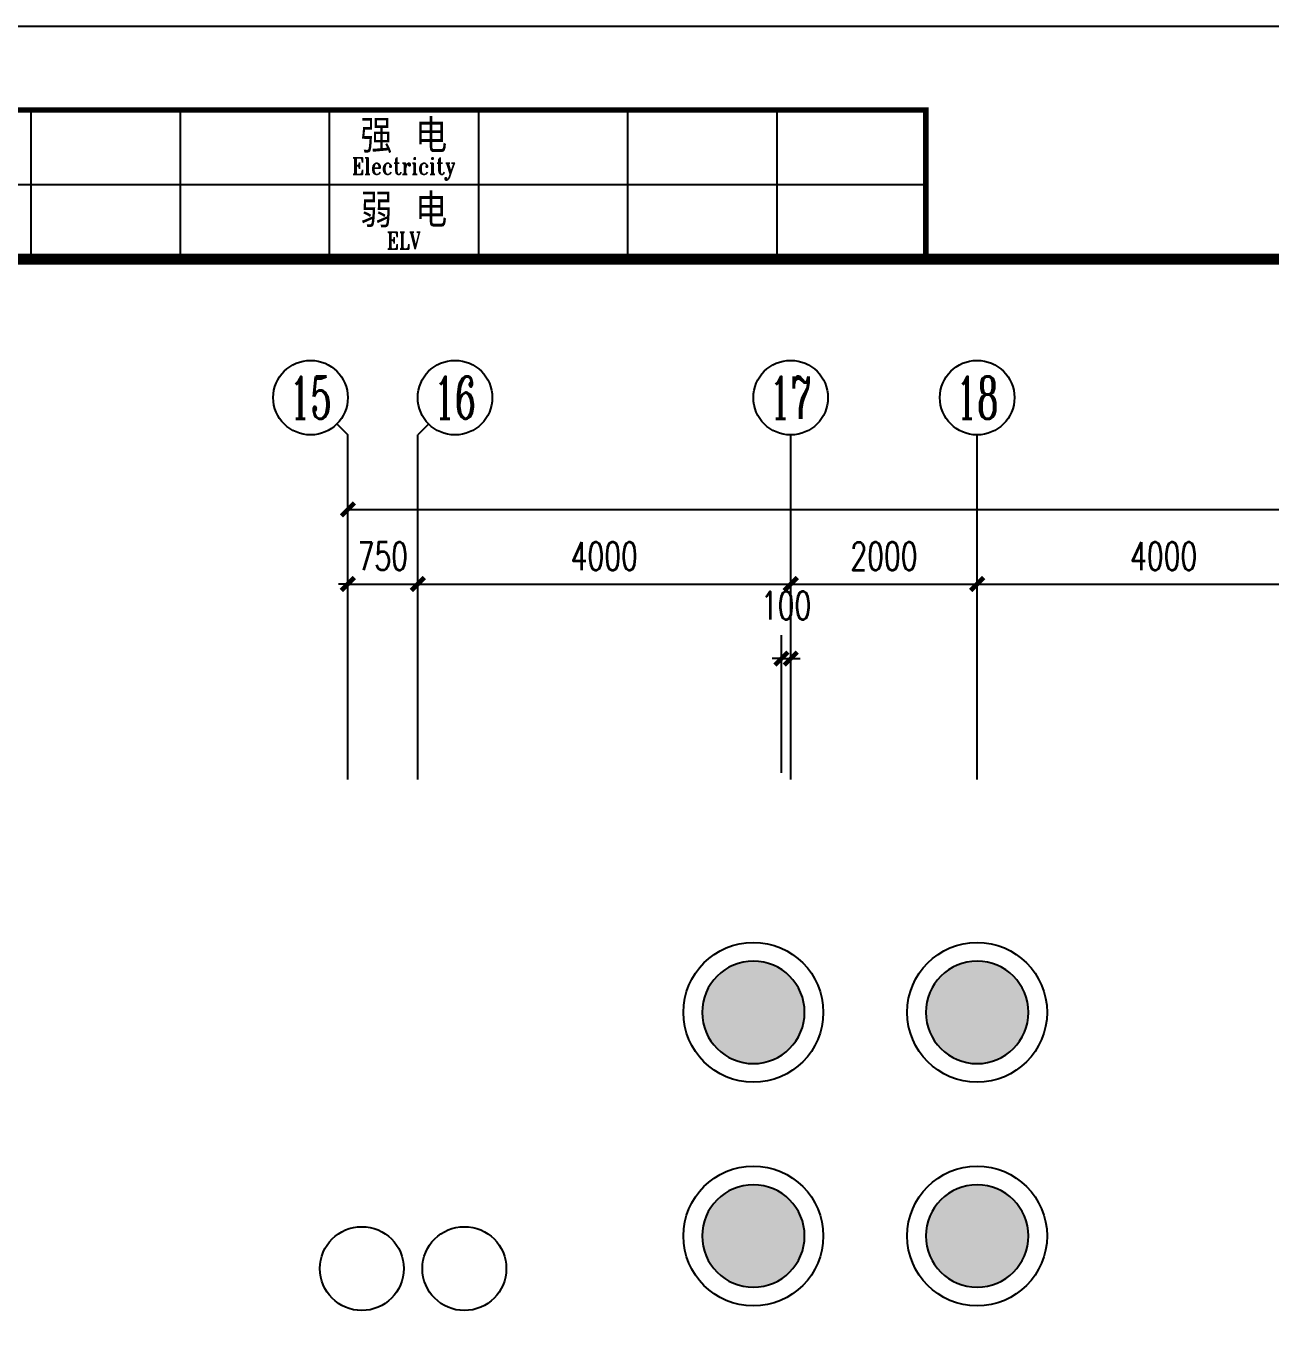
# Model space of a CAD drawing. Extents: x 190999 to 834799, y -200814 to 215286.
# Drawn here: x 685449 to 698799, y 22954 to 36986 of the extents above; entities that cross this region are included whole.
import ezdxf
from ezdxf.enums import TextEntityAlignment as Align

# ---------------------------------------------------------------- set-up
doc = ezdxf.new("R2010")
doc.units = 0
doc.header["$LTSCALE"] = 1000
doc.header["$MEASUREMENT"] = 0
for name, color, linetype in [('A-外包装修', 250, 'Continuous'), ('AXIS', 3, 'Continuous'), ('AXIS_TEXT', 7, 'Continuous'), ('COLUMN', 2, 'Continuous'), ('PUB_HATCH', 250, 'Continuous'), ('图框', 189, 'Continuous')]:
    doc.layers.add(name, color=color, linetype=linetype)
doc.styles.add('_TCH_AXIS', font='COMPLEX', dxfattribs={"bigfont": 'GBCBIG'})
doc.styles.add('COMPLEX', font='COMPLEX')
doc.styles.add('DIM_FONT', font='SIMPLEX', dxfattribs={"width": 0.7, "bigfont": 'GBCBIG'})
doc.styles.add('TKZ2_tjkts.shx', font='tjromant.shx', dxfattribs={"bigfont": 'tjkts.shx'})
doc.dimstyles.new('DIMN', dxfattribs={"dimtxt": 300, "dimasz": 100, "dimexe": 250, "dimexo": 300, "dimgap": 150, "dimtad": 1, "dimdec": 0, "dimzin": 0, "dimdsep": 46, "dimtxsty": 'DIM_FONT', "dimblk": 'ARCHTICK', "dimcen": 0.09, "dimclrt": 7, "dimazin": 2, "dimtfac": 1, "dimtdec": 0, "dimtix": 1, "dimtmove": 2, "dimatfit": 3, "dimfxl": 0, "dimtolj": 1, "dimtzin": 0, "dimarcsym": 0})

# ---------------------------------------------------------------- blocks, each defined once
blk = doc.blocks.new('TJAD_TK_A0')
at = {"layer": '图框'}
for p, q in [((973, -441.7), (973, 399.3)), ((990, -412.7), (990, -156.7)), ((982, -172.7), (998, -172.7)), ((982, -188.7), (998, -188.7)), ((982, -204.7), (998, -204.7)), ((982, -220.7), (998, -220.7)), ((982, -236.7), (998, -236.7)), ((982, -252.7), (998, -252.7))]:
    blk.add_line(p, q, dxfattribs=at)
at = {"layer": '图框', "const_width": 1.2}
blk.add_lwpolyline([(2152, -431.7), (2152, 389.3), (998, 389.3), (998, -431.7)], close=True, dxfattribs=at)
at = {"layer": '图框', "const_width": 0.6}
blk.add_lwpolyline([(998, -431.7), (982, -431.7), (982, -156.7), (998, -156.7)], dxfattribs=at)
at = {"layer": '图框', "style": 'TKZ2_tjkts.shx', "width": 0.8}
for s, p in [('Electricity', (988.02, -212.7)), ('ELV', (996.02, -212.7))]:
    blk.add_text(s, height=1.8, rotation=90, dxfattribs=at).set_placement(p, align=Align.MIDDLE_CENTER)
at = {"layer": '图框', "style": 'TKZ2_tjkts.shx'}
for s, p in [('强 电', (984.79, -212.7)), ('弱 电', (992.79, -212.7))]:
    blk.add_text(s, height=3.6, rotation=90, dxfattribs=at).set_placement(p, align=Align.MIDDLE_CENTER)
blk = doc.blocks.new('_ArchTick')
at = {"const_width": 0.5}
blk.add_lwpolyline([(-0.7, -0.7), (0.7, 0.7)], dxfattribs=at)
blk = doc.blocks.new('*D617')
at = {"layer": 'AXIS', "color": 0, "lineweight": -2}
for p, q in [((693549, 28975), (693549, 30450)), ((693649, 28975), (693649, 30450)), ((693549, 30200), (693449, 30200)), ((693549, 30200), (693649, 30200)), ((693649, 30200), (693749, 30200))]:
    blk.add_line(p, q, dxfattribs=at)
at = {"layer": 'Defpoints', "color": 0}
for p in [(693649, 30200), (693549, 28675), (693649, 28675)]:
    blk.add_point(p, dxfattribs=at)
at = {"layer": 'AXIS', "color": 0, "lineweight": -2, "xscale": 100, "yscale": 100, "zscale": 100}
blk.add_blockref('_ArchTick', (693549, 30200), dxfattribs=at)
at = {"layer": 'AXIS', "color": 0, "lineweight": -2, "xscale": 100, "yscale": 100, "zscale": 100, "rotation": 180}
blk.add_blockref('_ArchTick', (693649, 30200), dxfattribs=at)
at = {"layer": 'AXIS', "color": 7, "insert": (693599, 30768), "char_height": 300, "attachment_point": 5, "style": 'DIM_FONT'}
blk.add_mtext('\\A1;100', dxfattribs=at)
blk = doc.blocks.new('*D624')
at = {"layer": 'AXIS', "color": 0, "lineweight": -2}
for p, q in [((688899, 29775), (688899, 31250)), ((689649, 29775), (689649, 31250)), ((688899, 31000), (688799, 31000)), ((688899, 31000), (689649, 31000)), ((689649, 31000), (689749, 31000))]:
    blk.add_line(p, q, dxfattribs=at)
at = {"layer": 'Defpoints', "color": 0}
for p in [(689649, 31000), (688899, 29475), (689649, 29475)]:
    blk.add_point(p, dxfattribs=at)
at = {"layer": 'AXIS', "color": 0, "lineweight": -2, "xscale": 100, "yscale": 100, "zscale": 100}
blk.add_blockref('_ArchTick', (688899, 31000), dxfattribs=at)
at = {"layer": 'AXIS', "color": 0, "lineweight": -2, "xscale": 100, "yscale": 100, "zscale": 100, "rotation": 180}
blk.add_blockref('_ArchTick', (689649, 31000), dxfattribs=at)
at = {"layer": 'AXIS', "color": 7, "insert": (689274, 31300), "char_height": 300, "attachment_point": 5, "style": 'DIM_FONT'}
blk.add_mtext('\\A1;750', dxfattribs=at)
blk = doc.blocks.new('*D625')
at = {"layer": 'AXIS', "color": 0, "lineweight": -2}
for p, q in [((689649, 29775), (689649, 31250)), ((693649, 29775), (693649, 31250)), ((689649, 31000), (693649, 31000))]:
    blk.add_line(p, q, dxfattribs=at)
at = {"layer": 'Defpoints', "color": 0}
for p in [(693649, 31000), (689649, 29475), (693649, 29475)]:
    blk.add_point(p, dxfattribs=at)
at = {"layer": 'AXIS', "color": 0, "lineweight": -2, "xscale": 100, "yscale": 100, "zscale": 100, "rotation": 180}
blk.add_blockref('_ArchTick', (689649, 31000), dxfattribs=at)
at = {"layer": 'AXIS', "color": 0, "lineweight": -2, "xscale": 100, "yscale": 100, "zscale": 100}
blk.add_blockref('_ArchTick', (693649, 31000), dxfattribs=at)
at = {"layer": 'AXIS', "color": 7, "insert": (691649, 31300), "char_height": 300, "attachment_point": 5, "style": 'DIM_FONT'}
blk.add_mtext('\\A1;4000', dxfattribs=at)
blk = doc.blocks.new('*D626')
at = {"layer": 'AXIS', "color": 0, "lineweight": -2}
for p, q in [((693649, 29775), (693649, 31250)), ((695649, 29775), (695649, 31250)), ((693649, 31000), (695649, 31000))]:
    blk.add_line(p, q, dxfattribs=at)
at = {"layer": 'Defpoints', "color": 0}
for p in [(695649, 31000), (693649, 29475), (695649, 29475)]:
    blk.add_point(p, dxfattribs=at)
at = {"layer": 'AXIS', "color": 0, "lineweight": -2, "xscale": 100, "yscale": 100, "zscale": 100, "rotation": 180}
blk.add_blockref('_ArchTick', (693649, 31000), dxfattribs=at)
at = {"layer": 'AXIS', "color": 0, "lineweight": -2, "xscale": 100, "yscale": 100, "zscale": 100}
blk.add_blockref('_ArchTick', (695649, 31000), dxfattribs=at)
at = {"layer": 'AXIS', "color": 7, "insert": (694649, 31300), "char_height": 300, "attachment_point": 5, "style": 'DIM_FONT'}
blk.add_mtext('\\A1;2000', dxfattribs=at)
blk = doc.blocks.new('*D627')
at = {"layer": 'AXIS', "color": 0, "lineweight": -2}
for p, q in [((695649, 29775), (695649, 31250)), ((699649, 29775), (699649, 31250)), ((695649, 31000), (699649, 31000))]:
    blk.add_line(p, q, dxfattribs=at)
at = {"layer": 'Defpoints', "color": 0}
for p in [(699649, 31000), (695649, 29475), (699649, 29475)]:
    blk.add_point(p, dxfattribs=at)
at = {"layer": 'AXIS', "color": 0, "lineweight": -2, "xscale": 100, "yscale": 100, "zscale": 100, "rotation": 180}
blk.add_blockref('_ArchTick', (695649, 31000), dxfattribs=at)
at = {"layer": 'AXIS', "color": 0, "lineweight": -2, "xscale": 100, "yscale": 100, "zscale": 100}
blk.add_blockref('_ArchTick', (699649, 31000), dxfattribs=at)
at = {"layer": 'AXIS', "color": 7, "insert": (697649, 31300), "char_height": 300, "attachment_point": 5, "style": 'DIM_FONT'}
blk.add_mtext('\\A1;4000', dxfattribs=at)
blk = doc.blocks.new('*D635')
at = {"layer": 'AXIS', "color": 0, "lineweight": -2}
for p, q in [((688899, 29775), (688899, 32050)), ((728399, 29775), (728399, 32050)), ((688899, 31800), (728399, 31800))]:
    blk.add_line(p, q, dxfattribs=at)
at = {"layer": 'Defpoints', "color": 0}
for p in [(728399, 31800), (688899, 29475), (728399, 29475)]:
    blk.add_point(p, dxfattribs=at)
at = {"layer": 'AXIS', "color": 0, "lineweight": -2, "xscale": 100, "yscale": 100, "zscale": 100, "rotation": 180}
blk.add_blockref('_ArchTick', (688899, 31800), dxfattribs=at)
at = {"layer": 'AXIS', "color": 0, "lineweight": -2, "xscale": 100, "yscale": 100, "zscale": 100}
blk.add_blockref('_ArchTick', (728399, 31800), dxfattribs=at)
at = {"layer": 'AXIS', "color": 7, "insert": (708649, 32100), "char_height": 300, "attachment_point": 5, "style": 'DIM_FONT'}
blk.add_mtext('\\A1;39500', dxfattribs=at)
blk = doc.blocks.new('_AXISO')
blk.add_circle((0, 0), 0.5)
at = {"layer": 'AXIS_TEXT', "style": 'COMPLEX', "width": 1.041667}
blk.add_attdef('A', text='', height=0.56, dxfattribs=at).set_placement((-0.25, -0.28), (0.25, -0.28), align=Align.FIT)

msp = doc.modelspace()

# ---------------------------------------------------------------- hatches: boundary and pattern name
at = {"layer": 'PUB_HATCH'}
for points in [[(692698.5, 26403.7, 1), (693798.5, 26403.7, 1)], [(695098.5, 26403.7, 1), (696198.5, 26403.7, 1)], [(692698.5, 24003.7, 1), (693798.5, 24003.7, 1)], [(696198.5, 24003.7, 1), (695098.5, 24003.7, 1)]]:
    msp.add_hatch(color=256, dxfattribs=at).paths.add_polyline_path(points)

# ---------------------------------------------------------------- linework, layer by layer
at = {"layer": 'A-外包装修'}
for centre, radius in [((693248.5, 26403.7), 750), ((695648.5, 26403.7), 750), ((693248.5, 24003.7), 750), ((695648.5, 24003.7), 750), ((689048.5, 23653.7), 450), ((690148.5, 23653.7), 450)]:
    msp.add_circle(centre, radius, dxfattribs=at)
at = {"layer": 'AXIS'}
for p, q in [((688781.4, 32717.4), (688898.5, 32600.2)), ((689765.7, 32717.4), (689648.5, 32600.2)), ((688898.5, 28903.7), (688898.5, 32600.2)), ((689648.5, 28903.7), (689648.5, 32600.2)), ((693648.5, 28903.7), (693648.5, 32600.2)), ((695648.5, 28903.7), (695648.5, 32600.2))]:
    msp.add_line(p, q, dxfattribs=at)
at = {"layer": 'COLUMN'}
for centre, start, end in [((693248.5, 26403.7), 0, 180), ((695648.5, 26403.7), 0, 180), ((693248.5, 26403.7), 180, 0), ((695648.5, 26403.7), 180, 0), ((693248.5, 24003.7), 0, 180), ((695648.5, 24003.7), 0, 180), ((693248.5, 24003.7), 180, 0), ((695648.5, 24003.7), 180, 0)]:
    msp.add_arc(centre, 550, start, end, dxfattribs=at)

# ---------------------------------------------------------------- block references
at = {"layer": 'AXIS'}
ref = msp.add_blockref('_AXISO', (688498.5, 33000.2), dxfattribs=dict(at, xscale=800, yscale=800, zscale=800))
ref.add_attrib('A', '15', dxfattribs={"layer": 'AXIS_TEXT', "height": 452.55, "style": '_TCH_AXIS', "width": 0.724138}).set_placement((688272.3, 32774), (688724.8, 32774), align=Align.FIT)
ref = msp.add_blockref('_AXISO', (690048.5, 33000.2), dxfattribs=dict(at, xscale=800, yscale=800, zscale=800))
ref.add_attrib('A', '16', dxfattribs={"layer": 'AXIS_TEXT', "height": 452.55, "style": '_TCH_AXIS', "width": 0.724138}).set_placement((689822.3, 32774), (690274.8, 32774), align=Align.FIT)
ref = msp.add_blockref('_AXISO', (693648.5, 33000.2), dxfattribs=dict(at, xscale=800, yscale=800, zscale=800))
ref.add_attrib('A', '17', dxfattribs={"layer": 'AXIS_TEXT', "height": 452.55, "style": '_TCH_AXIS', "width": 0.724138}).set_placement((693422.3, 32774), (693874.8, 32774), align=Align.FIT)
ref = msp.add_blockref('_AXISO', (695648.5, 33000.2), dxfattribs=dict(at, xscale=800, yscale=800, zscale=800))
ref.add_attrib('A', '18', dxfattribs={"layer": 'AXIS_TEXT', "height": 452.55, "style": '_TCH_AXIS', "width": 0.724138}).set_placement((695422.3, 32774), (695874.8, 32774), align=Align.FIT)
at = {"layer": '图框', "xscale": 100, "yscale": 100, "zscale": 100, "rotation": 270}
msp.add_blockref('TJAD_TK_A0', (710768.8, 134286.5), dxfattribs=at)

# ---------------------------------------------------------------- dimensions: what is measured, and where the dimension line sits
at = {"layer": 'AXIS'}
for p1, p2, distance, picture, middle in [((688898.5, 29475.2), (728398.5, 29475.2), 2325, '*D635', (708648.5, 32100.2)), ((688898.5, 29475.2), (689648.5, 29475.2), 1525, '*D624', (689273.5, 31300.2)), ((689648.5, 29475.2), (693648.5, 29475.2), 1525, '*D625', (691648.5, 31300.2)), ((693648.5, 29475.2), (695648.5, 29475.2), 1525, '*D626', (694648.5, 31300.2)), ((695648.5, 29475.2), (699648.5, 29475.2), 1525, '*D627', (697648.5, 31300.2))]:
    dim = msp.add_aligned_dim(p1=p1, p2=p2, distance=distance, dimstyle='DIMN', dxfattribs=at)
    dim.commit()
    dim.dimension.update_dxf_attribs({"geometry": picture, "text_midpoint": middle})
dim = msp.add_linear_dim(base=(693648.5, 30200.2), p1=(693548.5, 28675.2), p2=(693648.5, 28675.2), angle=0, dimstyle='DIMN', dxfattribs=at)
dim.commit()
dim.dimension.update_dxf_attribs({"geometry": '*D617', "text_midpoint": (693598.5, 30767.7), "dimtype": 161})

doc.saveas('drawing.dxf')
